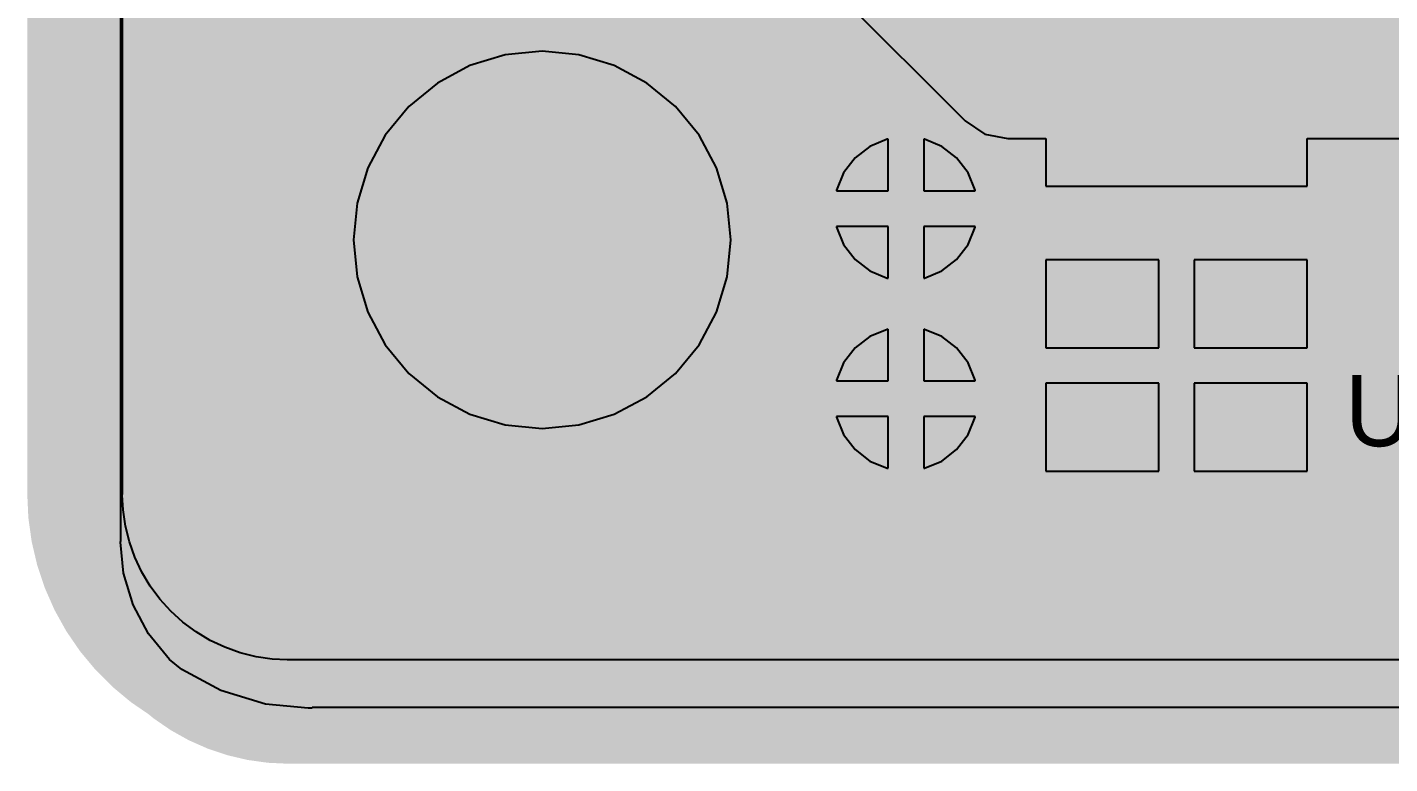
# Model space of a CAD drawing. Extents: x 68.2 to 119.3, y 46.6 to 104.3.
# Drawn here: x 68.24 to 82.81, y 46.64 to 54.52 of the extents above; entities that cross this region are included whole.
import ezdxf

# ---------------------------------------------------------------- set-up
doc = ezdxf.new("R2010")
doc.units = 0
doc.layers.get('0').update_dxf_attribs({"linetype": 'CONTINUOUS'})
for name, color, linetype in [('BOTTOMLAYER', 5, 'CONTINUOUS'), ('BOTTOMSOLDER', 6, 'CONTINUOUS'), ('INTERNALPLANE1', 76, 'CONTINUOUS'), ('INTERNALPLANE2', 16, 'CONTINUOUS'), ('KEEPOUTLAYER', 6, 'CONTINUOUS'), ('MULTILAYER', 9, 'CONTINUOUS'), ('TOPLAYER', 1, 'CONTINUOUS'), ('TOPOVERLAY', 2, 'CONTINUOUS'), ('TOPPASTE', 8, 'CONTINUOUS'), ('TOPSOLDER', 216, 'CONTINUOUS')]:
    doc.layers.add(name, color=color, linetype=linetype)

# ---------------------------------------------------------------- blocks, each defined once
blk = doc.blocks.new('3528_32')
at = {"layer": 'TOPLAYER'}
for points in [[(-0.75, -1.016), (0.75, -1.016), (-0.75, 1.016), (0.75, 1.016)], [(2.298, -1.016), (3.798, -1.016), (2.298, 1.016), (3.798, 1.016)]]:
    blk.add_solid(points, dxfattribs=at)
at = {"layer": 'TOPOVERLAY'}
for points, const_width in [([(-1.157, 1.016), (-0.925, 1.247)], 0.254), ([(-0.925, 1.247), (-0.934, 1.247)], 0.254), ([(0.968, 1.243), (-0.934, 1.247)], 0.203), ([(-0.934, -1.209), (-0.934, 1.247)], 0.2), ([(3.994, 1.27), (2.238, 1.27)], 0.203), ([(3.994, -1.27), (3.994, 1.27)], 0.203), ([(-1.157, -0.986), (-1.157, 1.016)], 0.254), ([(-1, -1.143), (-1.157, -0.986)], 0.254), ([(0.947, -1.215), (-0.916, -1.209)], 0.203), ([(3.994, -1.27), (2.301, -1.27)], 0.203)]:
    blk.add_lwpolyline(points, dxfattribs=dict(at, const_width=const_width))
for points, const_width in [([(-0.997, 1.247, 1), (-0.87, 1.247, 1)], 0.127), ([(-0.989, 1.247, 1), (-0.862, 1.247, 1)], 0.127), ([(-0.989, 1.247, 1), (-0.862, 1.247, 1)], 0.127), ([(-0.985, 1.247, 1), (-0.883, 1.247, 1)], 0.102), ([(-0.984, 1.247, 1), (-0.884, 1.247, 1)], 0.1), ([(0.918, 1.243, 1), (1.019, 1.243, 1)], 0.102), ([(2.187, 1.27, 1), (2.288, 1.27, 1)], 0.102), ([(3.944, 1.27, 1), (4.045, 1.27, 1)], 0.102), ([(3.944, 1.27, 1), (4.045, 1.27, 1)], 0.102), ([(-1.22, 1.016, 1), (-1.093, 1.016, 1)], 0.127), ([(-1.22, 1.016, 1), (-1.093, 1.016, 1)], 0.127), ([(-1.22, -0.986, 1), (-1.093, -0.986, 1)], 0.127), ([(-1.22, -0.986, 1), (-1.093, -0.986, 1)], 0.127), ([(-1.063, -1.143, 1), (-0.936, -1.143, 1)], 0.127), ([(-0.984, -1.209, 1), (-0.884, -1.209, 1)], 0.1), ([(-0.967, -1.209, 1), (-0.865, -1.209, 1)], 0.102), ([(0.896, -1.215, 1), (0.998, -1.215, 1)], 0.102), ([(2.25, -1.27, 1), (2.351, -1.27, 1)], 0.102), ([(3.944, -1.27, 1), (4.045, -1.27, 1)], 0.102), ([(3.944, -1.27, 1), (4.045, -1.27, 1)], 0.102)]:
    blk.add_lwpolyline(points, format="xyb", close=True, dxfattribs=dict(at, const_width=const_width))
at = {"layer": 'TOPPASTE'}
for points in [[(-0.75, -1.016), (0.75, -1.016), (-0.75, 1.016), (0.75, 1.016)], [(2.298, -1.016), (3.798, -1.016), (2.298, 1.016), (3.798, 1.016)]]:
    blk.add_solid(points, dxfattribs=at)
at = {"layer": 'TOPSOLDER'}
for points in [[(-0.852, -1.118), (0.852, -1.118), (-0.852, 1.118), (0.852, 1.118)], [(2.196, -1.118), (3.9, -1.118), (2.196, 1.118), (3.9, 1.118)]]:
    blk.add_solid(points, dxfattribs=at)

msp = doc.modelspace()

# ---------------------------------------------------------------- linework, layer by layer
at = {"layer": 'BOTTOMLAYER'}
for p, q in [((69.237, 49.03), (69.237, 101.473)), ((73.351, 54.223), (72.973, 54.108)), ((73.745, 54.262), (73.351, 54.223)), ((74.139, 54.223), (73.745, 54.262)), ((74.517, 54.108), (74.139, 54.223)), ((72.973, 54.108), (72.624, 53.922)), ((74.866, 53.922), (74.517, 54.108)), ((72.624, 53.922), (72.318, 53.671)), ((75.172, 53.671), (74.866, 53.922)), ((72.318, 53.671), (72.067, 53.365)), ((75.423, 53.365), (75.172, 53.671)), ((72.067, 53.365), (71.881, 53.016)), ((75.609, 53.016), (75.423, 53.365)), ((77.251, 53.244), (77.092, 53.121)), ((77.436, 53.32), (77.251, 53.244)), ((77.445, 53.321), (77.436, 53.32)), ((77.445, 52.769), (77.445, 53.321)), ((77.834, 53.32), (77.826, 53.321)), ((77.826, 53.321), (77.826, 52.769)), ((78.019, 53.244), (77.834, 53.32)), ((78.178, 53.121), (78.019, 53.244)), ((77.092, 53.121), (76.969, 52.962)), ((78.301, 52.962), (78.178, 53.121)), ((71.881, 53.016), (71.766, 52.638)), ((75.724, 52.638), (75.609, 53.016)), ((76.969, 52.962), (76.893, 52.777)), ((78.377, 52.777), (78.301, 52.962)), ((76.893, 52.777), (76.892, 52.769)), ((76.892, 52.769), (77.445, 52.769)), ((77.826, 52.769), (78.378, 52.769)), ((78.378, 52.769), (78.377, 52.777)), ((71.766, 52.638), (71.727, 52.244)), ((75.763, 52.244), (75.724, 52.638)), ((77.445, 52.388), (76.892, 52.388)), ((76.892, 52.388), (76.893, 52.379)), ((76.893, 52.379), (76.969, 52.194)), ((77.445, 51.835), (77.445, 52.388)), ((78.378, 52.388), (77.826, 52.388)), ((77.826, 52.388), (77.826, 51.835)), ((78.301, 52.194), (78.377, 52.379)), ((78.377, 52.379), (78.378, 52.388)), ((71.727, 52.244), (71.766, 51.85)), ((75.724, 51.85), (75.763, 52.244)), ((76.969, 52.194), (77.092, 52.035)), ((78.178, 52.035), (78.301, 52.194)), ((77.092, 52.035), (77.251, 51.912)), ((78.019, 51.912), (78.178, 52.035)), ((77.251, 51.912), (77.436, 51.836)), ((77.834, 51.836), (78.019, 51.912)), ((71.766, 51.85), (71.881, 51.472)), ((75.609, 51.472), (75.724, 51.85)), ((77.436, 51.836), (77.445, 51.835)), ((77.826, 51.835), (77.834, 51.836)), ((71.881, 51.472), (72.067, 51.123)), ((75.423, 51.123), (75.609, 51.472)), ((77.251, 51.212), (77.092, 51.089)), ((77.436, 51.288), (77.251, 51.212)), ((77.445, 51.289), (77.436, 51.288)), ((77.445, 50.736), (77.445, 51.289)), ((77.834, 51.288), (77.826, 51.289)), ((77.826, 51.289), (77.826, 50.736)), ((78.019, 51.212), (77.834, 51.288)), ((78.178, 51.089), (78.019, 51.212)), ((72.067, 51.123), (72.318, 50.817)), ((75.172, 50.817), (75.423, 51.123)), ((77.092, 51.089), (76.969, 50.93)), ((78.301, 50.93), (78.178, 51.089)), ((76.969, 50.93), (76.893, 50.745)), ((78.377, 50.745), (78.301, 50.93)), ((72.318, 50.817), (72.624, 50.566)), ((74.866, 50.566), (75.172, 50.817)), ((76.893, 50.745), (76.892, 50.736)), ((76.892, 50.736), (77.445, 50.736)), ((77.826, 50.736), (78.378, 50.736)), ((78.378, 50.736), (78.377, 50.745)), ((72.624, 50.566), (72.973, 50.38)), ((74.517, 50.38), (74.866, 50.566)), ((72.973, 50.38), (73.351, 50.265)), ((74.139, 50.265), (74.517, 50.38)), ((77.445, 50.355), (76.892, 50.355)), ((76.892, 50.355), (76.893, 50.347)), ((76.893, 50.347), (76.969, 50.162)), ((77.445, 49.803), (77.445, 50.355)), ((78.378, 50.355), (77.826, 50.355)), ((77.826, 50.355), (77.826, 49.803)), ((78.301, 50.162), (78.377, 50.347)), ((78.377, 50.347), (78.378, 50.355)), ((73.351, 50.265), (73.745, 50.226)), ((73.745, 50.226), (74.139, 50.265)), ((76.969, 50.162), (77.092, 50.003)), ((78.178, 50.003), (78.301, 50.162)), ((77.092, 50.003), (77.251, 49.88)), ((78.019, 49.88), (78.178, 50.003)), ((77.251, 49.88), (77.436, 49.804)), ((77.834, 49.804), (78.019, 49.88)), ((77.436, 49.804), (77.445, 49.803)), ((77.826, 49.803), (77.834, 49.804)), ((69.233, 49.012), (69.237, 49.03)), ((69.266, 48.679), (69.233, 49.012)), ((69.369, 48.341), (69.266, 48.679)), ((69.535, 48.03), (69.369, 48.341)), ((69.759, 47.758), (69.535, 48.03)), ((69.891, 47.649), (69.759, 47.758)), ((70.308, 47.426), (69.891, 47.649)), ((70.787, 47.281), (70.308, 47.426)), ((71.241, 47.236), (70.787, 47.281)), ((71.285, 47.236), (71.241, 47.236)), ((115.1, 47.244), (71.285, 47.244)), ((71.285, 47.244), (71.285, 47.236))]:
    msp.add_line(p, q, dxfattribs=at)
at = {"layer": 'BOTTOMLAYER', "const_width": 0.381}
for points in [[(77.445, 52.578, 1), (77.826, 52.578, 1)], [(77.445, 50.546, 1), (77.826, 50.546, 1)]]:
    msp.add_lwpolyline(points, format="xyb", close=True, dxfattribs=at)
at = {"layer": 'BOTTOMSOLDER', "const_width": 0.483}
for points in [[(77.394, 52.578, 1), (77.876, 52.578, 1)], [(77.394, 50.546, 1), (77.876, 50.546, 1)]]:
    msp.add_lwpolyline(points, format="xyb", close=True, dxfattribs=at)
at = {"layer": 'INTERNALPLANE1'}
for p, q in [((69.255, 49.53), (69.255, 101.473)), ((69.254, 49.516), (69.255, 49.53)), ((69.262, 49.356), (69.254, 49.516)), ((69.288, 49.183), (69.262, 49.356)), ((69.33, 49.014), (69.288, 49.183)), ((69.389, 48.85), (69.33, 49.014)), ((69.463, 48.692), (69.389, 48.85)), ((69.553, 48.542), (69.463, 48.692)), ((69.657, 48.402), (69.553, 48.542)), ((69.774, 48.273), (69.657, 48.402)), ((69.903, 48.156), (69.774, 48.273)), ((70.043, 48.052), (69.903, 48.156)), ((70.193, 47.962), (70.043, 48.052)), ((70.351, 47.888), (70.193, 47.962)), ((70.515, 47.829), (70.351, 47.888)), ((70.684, 47.787), (70.515, 47.829)), ((70.857, 47.761), (70.684, 47.787)), ((71.017, 47.753), (70.857, 47.761)), ((71.031, 47.754), (71.017, 47.753)), ((116.459, 47.754), (71.031, 47.754))]:
    msp.add_line(p, q, dxfattribs=at)
at = {"layer": 'INTERNALPLANE1', "const_width": 1.016}
for points in [[(68.745, 49.53), (68.745, 101.473)], [(71.031, 47.244), (116.459, 47.244)]]:
    msp.add_lwpolyline(points, dxfattribs=at)
at = {"layer": 'INTERNALPLANE1'}
for points, const_width in [([(77.312, 53.338, -0.203452), (77.958, 53.338)], 0.254), ([(76.875, 52.255, -0.203452), (76.875, 52.901)], 0.254), ([(78.395, 52.901, -0.203452), (78.395, 52.255)], 0.254), ([(77.958, 51.818, -0.203452), (77.312, 51.818)], 0.254), ([(77.312, 51.306, -0.203452), (77.958, 51.306)], 0.254), ([(76.875, 50.223, -0.203452), (76.875, 50.869)], 0.254), ([(78.395, 50.869, -0.203452), (78.395, 50.223)], 0.254), ([(71.031, 47.244, -0.414214), (68.745, 49.53)], 1.016), ([(77.958, 49.786, -0.203452), (77.312, 49.786)], 0.254)]:
    msp.add_lwpolyline(points, format="xyb", dxfattribs=dict(at, const_width=const_width))
for points, const_width in [([(77.249, 53.338, 1), (77.376, 53.338, 1)], 0.127), ([(77.894, 53.338, 1), (78.021, 53.338, 1)], 0.127), ([(76.812, 52.901, 1), (76.939, 52.901, 1)], 0.127), ([(78.331, 52.901, 1), (78.458, 52.901, 1)], 0.127), ([(76.812, 52.255, 1), (76.939, 52.255, 1)], 0.127), ([(78.331, 52.255, 1), (78.458, 52.255, 1)], 0.127), ([(77.249, 51.818, 1), (77.376, 51.818, 1)], 0.127), ([(77.894, 51.818, 1), (78.021, 51.818, 1)], 0.127), ([(77.249, 51.306, 1), (77.376, 51.306, 1)], 0.127), ([(77.894, 51.306, 1), (78.021, 51.306, 1)], 0.127), ([(76.812, 50.869, 1), (76.939, 50.869, 1)], 0.127), ([(78.331, 50.869, 1), (78.458, 50.869, 1)], 0.127), ([(76.812, 50.223, 1), (76.939, 50.223, 1)], 0.127), ([(78.331, 50.223, 1), (78.458, 50.223, 1)], 0.127), ([(68.491, 49.53, 1), (68.999, 49.53, 1)], 0.508), ([(68.491, 49.53, 1), (68.999, 49.53, 1)], 0.508), ([(77.249, 49.786, 1), (77.376, 49.786, 1)], 0.127), ([(77.894, 49.786, 1), (78.021, 49.786, 1)], 0.127), ([(70.777, 47.244, 1), (71.285, 47.244, 1)], 0.508), ([(70.777, 47.244, 1), (71.285, 47.244, 1)], 0.508)]:
    msp.add_lwpolyline(points, format="xyb", close=True, dxfattribs=dict(at, const_width=const_width))
at = {"layer": 'INTERNALPLANE2', "const_width": 1.016}
for points in [[(68.745, 49.53), (68.745, 101.473)], [(71.031, 47.244), (116.459, 47.244)]]:
    msp.add_lwpolyline(points, dxfattribs=at)
at = {"layer": 'INTERNALPLANE2'}
for points, const_width in [([(77.286, 52.578, 1), (77.984, 52.578, 1)], 0.699), ([(77.286, 50.546, 1), (77.984, 50.546, 1)], 0.699), ([(68.491, 49.53, 1), (68.999, 49.53, 1)], 0.508), ([(68.491, 49.53, 1), (68.999, 49.53, 1)], 0.508), ([(70.777, 47.244, 1), (71.285, 47.244, 1)], 0.508), ([(70.777, 47.244, 1), (71.285, 47.244, 1)], 0.508)]:
    msp.add_lwpolyline(points, format="xyb", close=True, dxfattribs=dict(at, const_width=const_width))
at = {"layer": 'INTERNALPLANE2', "const_width": 1.016}
msp.add_lwpolyline([(71.031, 47.244, -0.414214), (68.745, 49.53)], format="xyb", dxfattribs=at)
at = {"layer": 'INTERNALPLANE2'}
msp.add_solid([(68.999, 47.625), (91.986, 47.625), (68.999, 70.358), (91.986, 70.358)], dxfattribs=at)
at = {"layer": 'KEEPOUTLAYER', "const_width": 0.203}
for points in [[(68.745, 49.03), (68.745, 101.473)], [(71.031, 46.744), (116.459, 46.744)]]:
    msp.add_lwpolyline(points, dxfattribs=at)
at = {"layer": 'KEEPOUTLAYER'}
for points, const_width in [([(75.245, 52.244, 1), (72.245, 52.244, 1)], 0.254), ([(72.182, 52.244, 1), (72.309, 52.244, 1)], 0.127), ([(75.182, 52.244, 1), (75.309, 52.244, 1)], 0.127), ([(68.694, 49.03, 1), (68.796, 49.03, 1)], 0.102), ([(68.694, 49.03, 1), (68.796, 49.03, 1)], 0.102), ([(70.98, 46.744, 1), (71.082, 46.744, 1)], 0.102), ([(70.98, 46.744, 1), (71.082, 46.744, 1)], 0.102)]:
    msp.add_lwpolyline(points, format="xyb", close=True, dxfattribs=dict(at, const_width=const_width))
at = {"layer": 'KEEPOUTLAYER', "const_width": 0.203}
msp.add_lwpolyline([(71.031, 46.744, -0.414214), (68.745, 49.03)], format="xyb", dxfattribs=at)
at = {"layer": 'MULTILAYER', "const_width": 0.381}
for points in [[(77.445, 52.578, 1), (77.826, 52.578, 1)], [(77.445, 50.546, 1), (77.826, 50.546, 1)]]:
    msp.add_lwpolyline(points, format="xyb", close=True, dxfattribs=at)
at = {"layer": 'TOPLAYER'}
for p, q in [((69.237, 49.03), (69.237, 101.473)), ((76.91, 54.877), (78.269, 53.517)), ((73.351, 54.223), (72.973, 54.108)), ((73.745, 54.262), (73.351, 54.223)), ((74.139, 54.223), (73.745, 54.262)), ((74.517, 54.108), (74.139, 54.223)), ((72.973, 54.108), (72.624, 53.922)), ((74.866, 53.922), (74.517, 54.108)), ((72.624, 53.922), (72.318, 53.671)), ((75.172, 53.671), (74.866, 53.922)), ((72.318, 53.671), (72.067, 53.365)), ((75.423, 53.365), (75.172, 53.671)), ((78.269, 53.517), (78.479, 53.377)), ((72.067, 53.365), (71.881, 53.016)), ((75.609, 53.016), (75.423, 53.365)), ((78.479, 53.377), (78.727, 53.328)), ((77.251, 53.244), (77.092, 53.121)), ((77.436, 53.32), (77.251, 53.244)), ((77.445, 53.321), (77.436, 53.32)), ((77.445, 52.769), (77.445, 53.321)), ((77.834, 53.32), (77.826, 53.321)), ((77.826, 53.321), (77.826, 52.769)), ((78.019, 53.244), (77.834, 53.32)), ((78.178, 53.121), (78.019, 53.244)), ((78.727, 53.328), (79.134, 53.328)), ((79.134, 53.328), (79.134, 52.819)), ((81.928, 52.819), (81.928, 53.328)), ((81.928, 53.328), (85.622, 53.328)), ((77.092, 53.121), (76.969, 52.962)), ((78.301, 52.962), (78.178, 53.121)), ((71.881, 53.016), (71.766, 52.638)), ((75.724, 52.638), (75.609, 53.016)), ((76.969, 52.962), (76.893, 52.777)), ((78.377, 52.777), (78.301, 52.962)), ((76.893, 52.777), (76.892, 52.769)), ((76.892, 52.769), (77.445, 52.769)), ((77.826, 52.769), (78.378, 52.769)), ((78.378, 52.769), (78.377, 52.777)), ((79.134, 52.819), (81.928, 52.819)), ((71.766, 52.638), (71.727, 52.244)), ((75.763, 52.244), (75.724, 52.638)), ((77.445, 52.388), (76.892, 52.388)), ((76.892, 52.388), (76.893, 52.379)), ((76.893, 52.379), (76.969, 52.194)), ((77.445, 51.835), (77.445, 52.388)), ((78.378, 52.388), (77.826, 52.388)), ((77.826, 52.388), (77.826, 51.835)), ((78.301, 52.194), (78.377, 52.379)), ((78.377, 52.379), (78.378, 52.388)), ((71.727, 52.244), (71.766, 51.85)), ((75.724, 51.85), (75.763, 52.244)), ((76.969, 52.194), (77.092, 52.035)), ((78.178, 52.035), (78.301, 52.194)), ((77.092, 52.035), (77.251, 51.912)), ((78.019, 51.912), (78.178, 52.035)), ((80.34, 52.033), (79.134, 52.033)), ((79.134, 52.033), (79.134, 51.092)), ((80.34, 51.092), (80.34, 52.033)), ((81.928, 52.033), (80.721, 52.033)), ((80.721, 52.033), (80.721, 51.092)), ((81.928, 51.092), (81.928, 52.033)), ((77.251, 51.912), (77.436, 51.836)), ((77.834, 51.836), (78.019, 51.912)), ((71.766, 51.85), (71.881, 51.472)), ((75.609, 51.472), (75.724, 51.85)), ((77.436, 51.836), (77.445, 51.835)), ((77.826, 51.835), (77.834, 51.836)), ((71.881, 51.472), (72.067, 51.123)), ((75.423, 51.123), (75.609, 51.472)), ((77.251, 51.212), (77.092, 51.089)), ((77.436, 51.288), (77.251, 51.212)), ((77.445, 51.289), (77.436, 51.288)), ((77.445, 50.736), (77.445, 51.289)), ((77.834, 51.288), (77.826, 51.289)), ((77.826, 51.289), (77.826, 50.736)), ((78.019, 51.212), (77.834, 51.288)), ((78.178, 51.089), (78.019, 51.212)), ((72.067, 51.123), (72.318, 50.817)), ((75.172, 50.817), (75.423, 51.123)), ((77.092, 51.089), (76.969, 50.93)), ((78.301, 50.93), (78.178, 51.089)), ((79.134, 51.092), (80.34, 51.092)), ((80.721, 51.092), (81.928, 51.092)), ((76.969, 50.93), (76.893, 50.745)), ((78.377, 50.745), (78.301, 50.93)), ((72.318, 50.817), (72.624, 50.566)), ((74.866, 50.566), (75.172, 50.817)), ((76.893, 50.745), (76.892, 50.736)), ((76.892, 50.736), (77.445, 50.736)), ((77.826, 50.736), (78.378, 50.736)), ((78.378, 50.736), (78.377, 50.745)), ((80.34, 50.711), (79.134, 50.711)), ((79.134, 50.711), (79.134, 49.771)), ((80.34, 49.771), (80.34, 50.711)), ((81.928, 50.711), (80.721, 50.711)), ((80.721, 50.711), (80.721, 49.771)), ((81.928, 49.771), (81.928, 50.711)), ((72.624, 50.566), (72.973, 50.38)), ((74.517, 50.38), (74.866, 50.566)), ((72.973, 50.38), (73.351, 50.265)), ((74.139, 50.265), (74.517, 50.38)), ((77.445, 50.355), (76.892, 50.355)), ((76.892, 50.355), (76.893, 50.347)), ((76.893, 50.347), (76.969, 50.162)), ((77.445, 49.803), (77.445, 50.355)), ((78.378, 50.355), (77.826, 50.355)), ((77.826, 50.355), (77.826, 49.803)), ((78.301, 50.162), (78.377, 50.347)), ((78.377, 50.347), (78.378, 50.355)), ((73.351, 50.265), (73.745, 50.226)), ((73.745, 50.226), (74.139, 50.265)), ((76.969, 50.162), (77.092, 50.003)), ((78.178, 50.003), (78.301, 50.162)), ((77.092, 50.003), (77.251, 49.88)), ((78.019, 49.88), (78.178, 50.003)), ((77.251, 49.88), (77.436, 49.804)), ((77.834, 49.804), (78.019, 49.88)), ((77.436, 49.804), (77.445, 49.803)), ((77.826, 49.803), (77.834, 49.804)), ((79.134, 49.771), (80.34, 49.771)), ((80.721, 49.771), (81.928, 49.771)), ((69.233, 49.012), (69.237, 49.03)), ((69.266, 48.679), (69.233, 49.012)), ((69.369, 48.341), (69.266, 48.679)), ((69.535, 48.03), (69.369, 48.341)), ((69.759, 47.758), (69.535, 48.03)), ((69.891, 47.649), (69.759, 47.758)), ((70.308, 47.426), (69.891, 47.649)), ((70.787, 47.281), (70.308, 47.426)), ((71.241, 47.236), (70.787, 47.281)), ((71.285, 47.236), (71.241, 47.236)), ((83.54, 47.244), (71.285, 47.244)), ((71.285, 47.244), (71.285, 47.236))]:
    msp.add_line(p, q, dxfattribs=at)
at = {"layer": 'TOPLAYER', "const_width": 0.508}
for points in [[(77.343, 55.359), (78.727, 53.975)], [(78.727, 53.975), (85.89, 53.975)]]:
    msp.add_lwpolyline(points, dxfattribs=at)
at = {"layer": 'TOPLAYER'}
for points, const_width in [([(78.6, 53.975, 1), (78.854, 53.975, 1)], 0.254), ([(78.6, 53.975, 1), (78.854, 53.975, 1)], 0.254), ([(77.445, 52.578, 1), (77.826, 52.578, 1)], 0.381), ([(77.445, 50.546, 1), (77.826, 50.546, 1)], 0.381)]:
    msp.add_lwpolyline(points, format="xyb", close=True, dxfattribs=dict(at, const_width=const_width))
at = {"layer": 'TOPSOLDER', "const_width": 0.483}
for points in [[(77.394, 52.578, 1), (77.876, 52.578, 1)], [(77.394, 50.546, 1), (77.876, 50.546, 1)]]:
    msp.add_lwpolyline(points, format="xyb", close=True, dxfattribs=at)

# ---------------------------------------------------------------- block references
at = {"rotation": 270}
msp.add_blockref('3528_32', (80.531, 53.95), dxfattribs=at)

# ---------------------------------------------------------------- texts
at = {"layer": 'TOPOVERLAY'}
msp.add_text('U9', height=0.762, rotation=360, dxfattribs=at).set_placement((82.334, 50.038))

doc.saveas('drawing.dxf')
